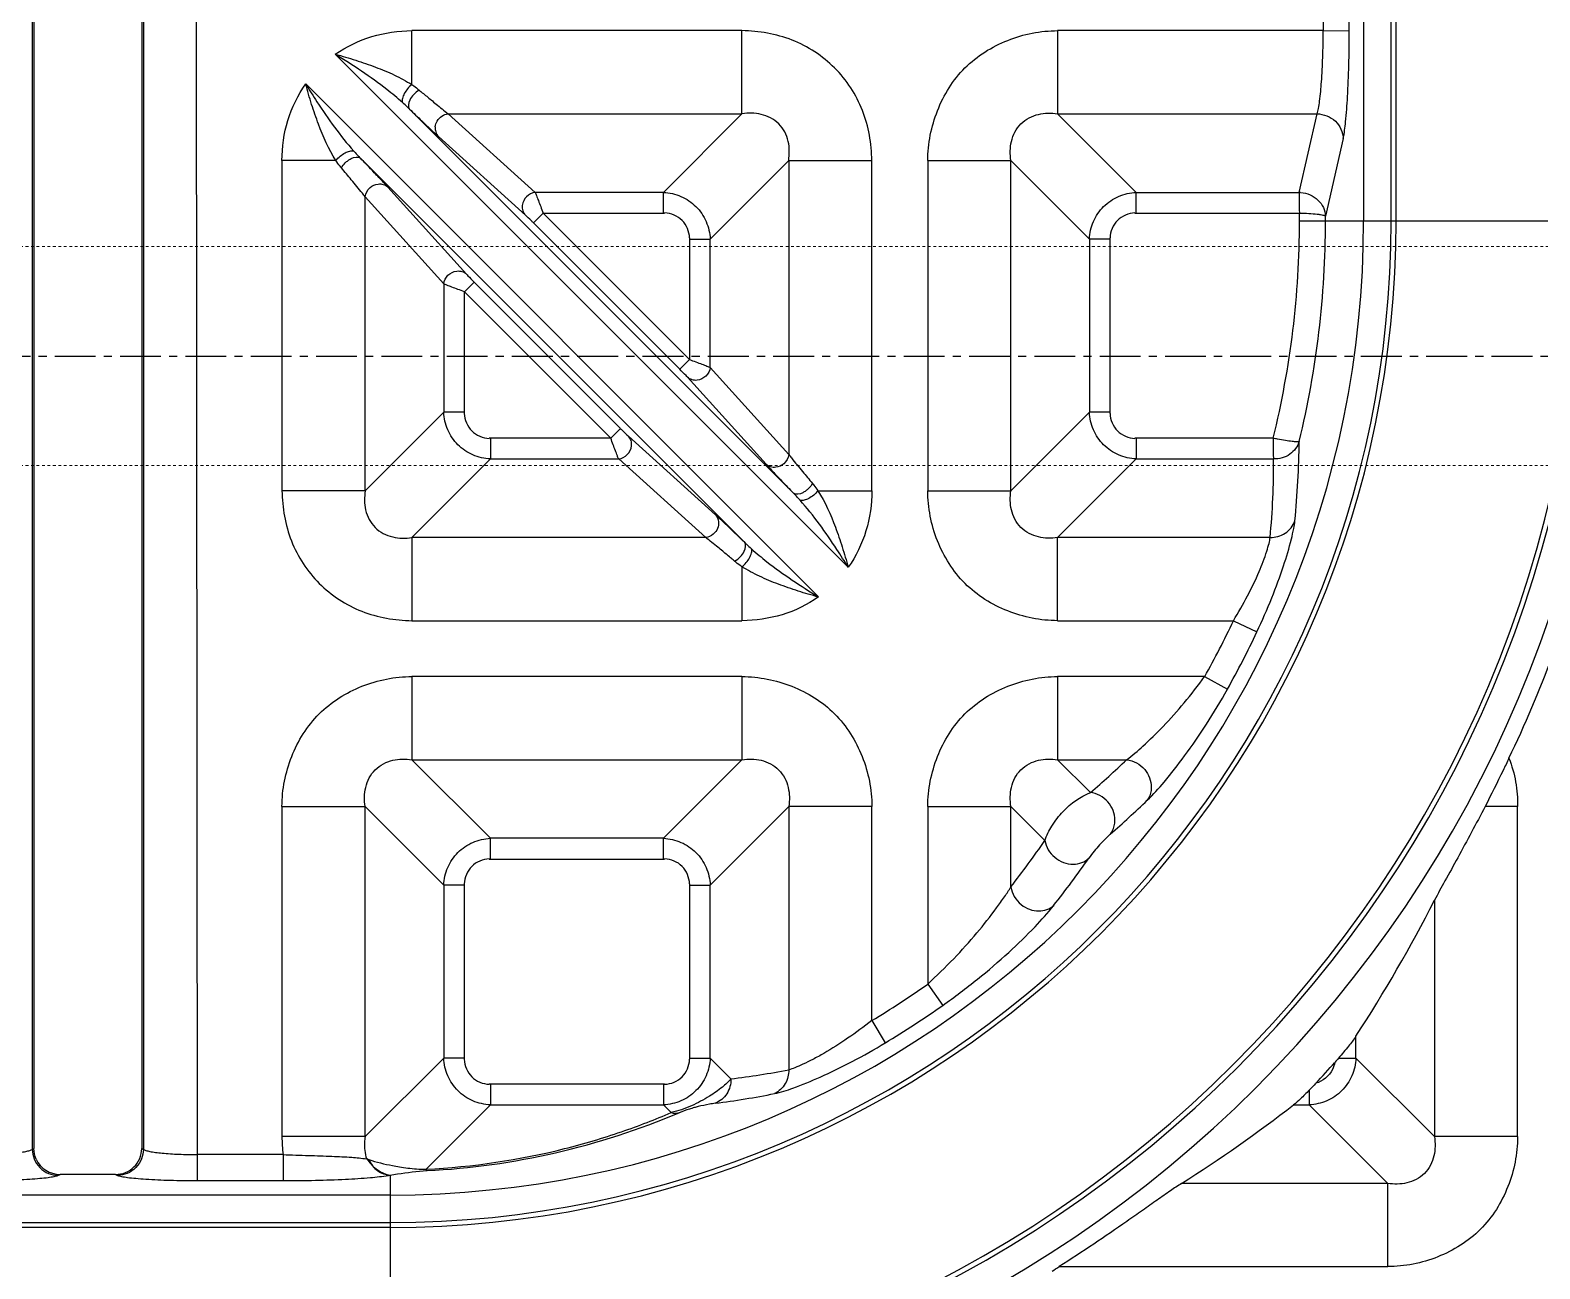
# Model space of a CAD drawing. Header units: millimetres. Extents: x 2748 to 3320, y 1427 to 1884.
# Drawn here: x 2986.8 to 3042, y 1620.5 to 1665.7 of the extents above; entities that cross this region are included whole.
import ezdxf

# ---------------------------------------------------------------- set-up
doc = ezdxf.new("R2010")
doc.units = ezdxf.units.MM
doc.linetypes.add('CENTER', pattern=[0.6, 0.375, -0.075, 0.075, -0.075])
doc.linetypes.add('HIDDEN', pattern=[0.2, 0.1, -0.1])
doc.layers.add('21', color=7, linetype='Continuous')
doc.layers.add('cool', color=153, linetype='HIDDEN', lineweight=9)

msp = doc.modelspace()

# ---------------------------------------------------------------- linework, layer by layer
at = {"layer": '21', "color": 7, "linetype": 'Continuous'}
for p, q in [((3035.573, 1686.896), (3035.573, 1658.756)), ((3036.578, 1658.756), (3036.578, 1686.896)), ((3036.756, 1686.896), (3036.756, 1658.756)), ((3034.095, 1668.815), (3034.095, 1665.724)), ((3035.047, 1665.723), (3035.047, 1668.815)), ((2986.872, 1667.818), (2986.879, 1624.82)), ((2986.941, 1667.886), (2986.941, 1624.848)), ((2990.882, 1667.886), (2990.882, 1624.848)), ((2990.951, 1667.818), (2990.944, 1624.82)), ((2992.923, 1623.675), (2992.888, 1667.853)), ((3000.764, 1663.752), (3000.764, 1665.724)), ((3012.837, 1665.724), (3000.764, 1665.724)), ((3012.837, 1662.684), (3012.837, 1665.724)), ((3024.382, 1665.724), (3024.382, 1662.684)), ((3034.095, 1665.724), (3024.382, 1665.724)), ((3034.095, 1665.724), (3035.047, 1665.723)), ((3016.721, 1646.101), (2997.964, 1664.858)), ((2996.88, 1663.774), (3015.637, 1645.016)), ((3014.719, 1648.814), (3000.677, 1662.855)), ((3002.091, 1662.684), (3012.837, 1662.684)), ((3002.091, 1662.684), (3005.273, 1659.811)), ((3009.964, 1659.811), (3012.837, 1662.684)), ((3024.382, 1662.684), (3033.874, 1662.684)), ((3024.382, 1662.684), (3027.255, 1659.811)), ((3033.217, 1659.809), (3033.874, 1662.684)), ((3004.918, 1658.98), (3001.736, 1661.853)), ((3034.826, 1661.78), (3034.177, 1658.943)), ((2996.013, 1660.973), (2996.013, 1648.901)), ((2997.986, 1660.973), (2996.013, 1660.973)), ((2998.883, 1661.06), (3012.924, 1647.019)), ((3014.547, 1660.973), (3011.674, 1658.1)), ((3014.547, 1660.973), (3014.547, 1650.227)), ((3014.547, 1660.973), (3017.588, 1660.973)), ((3017.588, 1648.901), (3017.588, 1660.973)), ((3019.631, 1660.973), (3019.631, 1648.901)), ((3019.631, 1660.973), (3022.672, 1660.973)), ((3022.672, 1648.901), (3022.672, 1660.973)), ((3025.545, 1658.1), (3022.672, 1660.973)), ((2999.884, 1660.002), (3002.757, 1656.82)), ((3009.964, 1659.811), (3005.273, 1659.811)), ((3009.964, 1659.05), (3009.964, 1659.811)), ((3027.255, 1659.05), (3027.255, 1659.811)), ((3027.255, 1659.811), (3033.217, 1659.809)), ((2999.054, 1648.901), (2999.054, 1659.647)), ((3001.927, 1656.465), (2999.054, 1659.647)), ((3005.21, 1658.695), (3005.565, 1659.05)), ((3005.21, 1658.695), (3010.559, 1653.347)), ((3005.565, 1659.05), (3010.008, 1659.05)), ((3005.565, 1659.05), (3010.914, 1653.702)), ((3027.21, 1659.05), (3033.222, 1659.05)), ((3033.225, 1658.756), (3033.222, 1659.05)), ((3045.422, 1658.756), (3033.225, 1658.756)), ((3034.177, 1658.756), (3034.177, 1658.943)), ((3010.914, 1658.145), (3010.914, 1653.702)), ((3010.914, 1658.1), (3011.674, 1658.1)), ((3011.674, 1653.409), (3011.674, 1658.1)), ((3025.545, 1658.1), (3025.545, 1651.774)), ((3026.305, 1658.1), (3025.545, 1658.1)), ((3026.305, 1651.73), (3026.305, 1658.145)), ((3001.927, 1656.465), (3001.927, 1651.774)), ((3002.687, 1656.172), (3003.042, 1656.527)), ((3008.391, 1651.179), (3003.042, 1656.527)), ((3002.687, 1651.73), (3002.687, 1656.172)), ((3008.036, 1650.824), (3002.687, 1656.172)), ((3010.914, 1653.702), (3010.559, 1653.347)), ((3013.717, 1649.872), (3010.844, 1653.054)), ((3011.674, 1653.409), (3014.547, 1650.227)), ((2999.054, 1648.901), (3001.927, 1651.774)), ((3002.687, 1651.774), (3001.927, 1651.774)), ((3022.672, 1648.901), (3025.545, 1651.774)), ((3026.305, 1651.774), (3025.545, 1651.774)), ((3008.391, 1651.179), (3008.036, 1650.824)), ((3008.683, 1650.894), (3011.865, 1648.021)), ((3008.036, 1650.824), (3003.593, 1650.824)), ((3003.637, 1650.824), (3003.637, 1650.064)), ((3032.265, 1650.821), (3027.21, 1650.824)), ((3027.255, 1650.824), (3027.255, 1650.063)), ((3003.637, 1650.064), (3000.764, 1647.191)), ((3003.637, 1650.064), (3008.328, 1650.064)), ((3011.51, 1647.191), (3008.328, 1650.064)), ((3027.255, 1650.063), (3024.382, 1647.191)), ((3027.255, 1650.063), (3032.279, 1650.063)), ((2999.054, 1648.901), (2996.013, 1648.901)), ((3015.615, 1648.901), (3017.588, 1648.901)), ((3019.631, 1648.901), (3022.672, 1648.901)), ((3000.764, 1647.191), (3000.764, 1644.15)), ((3011.51, 1647.191), (3000.764, 1647.191)), ((3032.154, 1647.191), (3024.382, 1647.191)), ((3024.382, 1644.15), (3024.382, 1647.191)), ((3012.837, 1646.123), (3012.837, 1644.15)), ((3000.764, 1644.15), (3012.837, 1644.15)), ((3024.382, 1644.15), (3030.812, 1644.15)), ((3030.812, 1644.15), (3031.672, 1643.742)), ((3000.764, 1642.107), (3000.764, 1639.066)), ((3012.837, 1642.107), (3000.764, 1642.107)), ((3012.837, 1642.107), (3012.837, 1639.066)), ((3029.759, 1642.107), (3024.382, 1642.107)), ((3024.382, 1642.107), (3024.382, 1639.066)), ((3029.759, 1642.107), (3030.59, 1641.643)), ((3000.764, 1639.066), (3012.837, 1639.066)), ((3000.764, 1639.066), (3003.637, 1636.193)), ((3009.964, 1636.193), (3012.837, 1639.066)), ((3024.382, 1639.066), (3026.905, 1639.066)), ((3024.382, 1639.066), (3025.583, 1637.865)), ((2996.013, 1637.356), (2996.013, 1625.284)), ((2996.013, 1637.356), (2999.054, 1637.356)), ((2999.054, 1625.284), (2999.054, 1637.356)), ((3001.927, 1634.483), (2999.054, 1637.356)), ((3014.547, 1637.356), (3011.674, 1634.483)), ((3017.588, 1637.356), (3014.547, 1637.356)), ((3014.547, 1637.356), (3014.547, 1627.73)), ((3017.588, 1629.528), (3017.588, 1637.356)), ((3019.631, 1637.356), (3022.672, 1637.356)), ((3019.631, 1637.356), (3019.631, 1630.862)), ((3023.917, 1636.111), (3022.672, 1637.356)), ((3022.672, 1634.417), (3022.672, 1637.356)), ((3041.205, 1637.356), (3040.014, 1637.356)), ((3041.205, 1625.284), (3041.205, 1637.356)), ((3003.637, 1635.433), (3003.637, 1636.193)), ((3009.964, 1636.193), (3003.637, 1636.193)), ((3009.964, 1635.433), (3009.964, 1636.193)), ((3003.593, 1635.433), (3010.008, 1635.433)), ((3001.927, 1634.483), (3001.927, 1628.157)), ((3002.687, 1634.483), (3001.927, 1634.483)), ((3002.687, 1628.112), (3002.687, 1634.527)), ((3010.914, 1634.527), (3010.914, 1628.112)), ((3010.914, 1634.483), (3011.674, 1634.483)), ((3011.674, 1628.157), (3011.674, 1634.483)), ((3038.165, 1633.926), (3038.165, 1625.284)), ((3019.631, 1630.862), (3020.179, 1630.084)), ((3017.588, 1629.528), (3018.079, 1628.713)), ((3035.292, 1628.157), (3035.292, 1628.956)), ((2999.054, 1625.284), (3001.927, 1628.157)), ((3002.687, 1628.157), (3001.927, 1628.157)), ((3010.914, 1628.157), (3011.674, 1628.157)), ((3011.674, 1628.157), (3012.435, 1627.396)), ((3034.657, 1628.157), (3035.292, 1628.157)), ((3035.292, 1628.157), (3038.165, 1625.284)), ((3010.008, 1627.206), (3003.593, 1627.206)), ((3003.637, 1627.206), (3003.637, 1626.446)), ((3009.964, 1627.206), (3009.964, 1626.446)), ((3033.581, 1626.981), (3033.581, 1626.446)), ((3003.637, 1626.446), (3001.281, 1624.09)), ((3003.637, 1626.446), (3009.964, 1626.446)), ((3010.246, 1626.164), (3009.964, 1626.446)), ((3033.012, 1626.446), (3033.581, 1626.446)), ((3036.454, 1623.573), (3033.581, 1626.446)), ((2999.054, 1625.284), (2996.013, 1625.284)), ((3041.205, 1625.284), (3038.165, 1625.284)), ((2986.879, 1624.82), (2986.941, 1624.848)), ((2990.882, 1624.848), (2990.944, 1624.82)), ((2996.055, 1624.627), (2992.923, 1624.627)), ((2996.055, 1624.627), (2996.055, 1623.675)), ((2987.82, 1623.868), (2987.897, 1623.903)), ((2989.926, 1623.903), (2987.897, 1623.903)), ((2989.926, 1623.903), (2990.003, 1623.868)), ((2999.967, 1623.879), (2999.967, 1613.33)), ((2992.923, 1623.675), (2996.055, 1623.675)), ((3036.454, 1623.573), (3028.911, 1623.573)), ((3036.454, 1620.532), (3036.454, 1623.573)), ((2999.967, 1623.15), (2955.746, 1623.15)), ((2955.747, 1622.145), (2999.967, 1622.145)), ((2999.967, 1621.966), (2955.747, 1621.966)), ((3024.442, 1620.532), (3036.454, 1620.532))]:
    msp.add_line(p, q, dxfattribs=at)
at = {"layer": '21', "color": 1, "linetype": 'CENTER', "ltscale": 3.980655}
msp.add_line((2822.907, 1653.826), (3142.907, 1653.826), dxfattribs=at)
at = {"layer": '21', "color": 8, "linetype": 'HIDDEN'}
msp.add_arc((2988.912, 1672.826), 87.821, 218.45894, 155.70987, dxfattribs=at)
at = {"layer": '21', "color": 7, "linetype": 'Continuous'}
for centre, radius, start, end in [((2988.912, 1672.826), 85.811, 91.12889, 269.34896), ((2988.912, 1672.826), 85.811, 270.6696, 358.87114), ((3068.099, 1732.549), 96.968, 225.94934, 226.31759), ((3036.574, 1699.554), 51.334, 226.3283, 226.9002), ((2934.841, 1599.071), 89.13, 43.67307, 44.06704), ((2932.649, 1605.842), 85.471, 39.55411, 39.93315), ((2965.331, 1628.137), 47.004, 43.1184, 43.7118), ((2976.607, 1638.71), 31.547, 42.9856, 43.0994), ((2999.967, 1658.756), 44.794, 270, 0), ((2999.967, 1658.756), 43.789, 270, 0), ((2999.967, 1658.756), 43.61, 270, 0), ((2999.967, 1658.756), 36.79, 270, 0), ((2999.967, 1658.756), 36.611, 270, 0), ((2999.967, 1658.756), 35.606, 270, 0), ((2999.967, 1658.756), 33.259, 346.197, 360), ((2999.967, 1658.756), 34.211, 346.3931, 0), ((2997.721, 1651.178), 35.499, 354.5357, 359.2405), ((3036.994, 1671.164), 31.547, 222.9856, 223.0994), ((3048.27, 1681.737), 47.004, 223.1184, 223.7118), ((3078.761, 1710.803), 89.13, 223.67307, 224.06704), ((3080.952, 1704.032), 85.471, 219.55411, 219.93315), ((2977.71, 1611.039), 50.343, 46.3259, 46.9385), ((2945.502, 1577.326), 96.968, 45.94934, 46.31759), ((2999.967, 1658.756), 45.389, 334.3656, 344.649), ((2999.967, 1658.756), 34.129, 330.8017, 334.6608), ((2999.967, 1658.756), 35.081, 330.8017, 334.6609), ((2999.146, 1668.285), 40.303, 310.9931, 313.5323), ((2999.306, 1667.165), 40.975, 311.2224, 313.7885), ((2991.315, 1658.774), 39.705, 322.1607, 325.1946), ((2991.66, 1659.218), 41.36, 321.9645, 324.9573), ((2988.882, 1659.101), 55.34, 326.9946, 332.9405), ((2999.967, 1658.756), 34.129, 301.0856, 305.182), ((2999.967, 1658.756), 35.081, 301.0855, 305.182), ((3008.315, 1660.335), 33.195, 277.1294, 280.8215), ((2999.967, 1658.756), 46.259, 317.0466, 318.3269), ((3007.397, 1660.477), 34.266, 277.4854, 281.1583), ((2999.952, 1651.103), 27.096, 272.8894, 293.0011), ((3001.163, 1625.282), 5.15, 179.9774, 187.2985), ((2999.967, 1658.756), 45.389, 302.2327, 302.6325)]:
    msp.add_arc(centre, radius, start, end, dxfattribs=at)
for centre, major_axis, ratio, start_param, end_param in [((2999.967, 1671.683), (0, 56.556), 0.973528, -2.588042, -2.497865), ((2987.91, 1624.861), (0.888, 0.396), 0.981863, 3.141593, 4.285729)]:
    msp.add_ellipse(centre, major_axis=major_axis, ratio=ratio, start_param=start_param, end_param=end_param, dxfattribs=at)
for points, knots in [([(2997.964, 1664.858), (2998.369, 1665.141), (2999.276, 1665.582), (3000.27, 1665.717), (3000.764, 1665.724)], [0, 0, 0, 0, 0.499853, 1, 1, 1, 1]), ([(3017.588, 1660.973), (3017.576, 1661.594), (3017.366, 1662.85), (3016.317, 1664.454), (3014.713, 1665.501), (3013.457, 1665.714), (3012.837, 1665.724)], [0, 0, 0, 0, 0.250133, 0.500024, 0.749898, 1, 1, 1, 1]), ([(3019.631, 1660.973), (3019.631, 1661.593), (3019.825, 1662.532), (3020.381, 1663.648), (3020.966, 1664.387), (3021.707, 1664.969), (3022.819, 1665.535), (3023.762, 1665.724), (3024.382, 1665.724)], [0, 0, 0, 0, 0.249205, 0.37458, 0.499711, 0.62513, 0.750417, 1, 1, 1, 1]), ([(3033.874, 1662.684), (3033.894, 1662.748), (3033.927, 1662.902), (3033.986, 1663.292), (3034.042, 1663.913), (3034.085, 1664.773), (3034.095, 1665.397), (3034.095, 1665.724)], [0, 0, 0, 0, 0.066348, 0.154359, 0.38742, 0.678397, 1, 1, 1, 1]), ([(3034.826, 1661.78), (3034.87, 1661.98), (3034.931, 1662.49), (3034.995, 1663.382), (3035.037, 1664.495), (3035.047, 1665.3), (3035.047, 1665.723)], [0, 0, 0, 0, 0.155116, 0.388819, 0.678996, 1, 1, 1, 1]), ([(2997.964, 1664.858), (2998.215, 1664.797), (2998.708, 1664.648), (2999.429, 1664.398), (3000.123, 1664.114), (3000.556, 1663.878), (3000.764, 1663.752)], [0, 0, 0, 0, 0.256974, 0.510562, 0.758197, 1, 1, 1, 1]), ([(3000.418, 1663.097), (3000.235, 1663.261), (2999.458, 1663.904), (2998.612, 1664.457), (2997.964, 1664.858)], [0, 0, 0, 0, 0.243598, 1, 1, 1, 1]), ([(2996.013, 1660.973), (2996.013, 1661.468), (2996.156, 1662.462), (2996.594, 1663.37), (2996.88, 1663.774)], [0, 0, 0, 0, 0.500141, 1, 1, 1, 1]), ([(2997.986, 1660.973), (2997.721, 1661.388), (2997.417, 1662.079), (2997.093, 1663.031), (2996.946, 1663.523), (2996.88, 1663.774)], [0, 0, 0, 0, 0.48943, 0.742832, 1, 1, 1, 1]), ([(2996.88, 1663.774), (2997.015, 1663.555), (2997.552, 1662.703), (2998.14, 1661.879), (2998.641, 1661.32)], [0, 0, 0, 0, 0.255115, 1, 1, 1, 1]), ([(3000.764, 1663.752), (3000.651, 1663.664), (3000.514, 1663.498), (3000.412, 1663.265), (3000.4, 1663.144), (3000.418, 1663.097)], [0, 0, 0, 0, 0.559062, 0.804091, 1, 1, 1, 1]), ([(3001.032, 1663.55), (3000.953, 1663.505), (3000.819, 1663.391), (3000.658, 1663.177), (3000.603, 1662.936), (3000.677, 1662.855)], [0, 0, 0, 0, 0.326171, 0.608674, 1, 1, 1, 1]), ([(3000.764, 1663.752), (3000.788, 1663.735), (3000.879, 1663.671), (3000.969, 1663.604), (3001.032, 1663.55)], [0, 0, 0, 0, 0.255234, 1, 1, 1, 1]), ([(3001.032, 1663.55), (3001.07, 1663.519), (3001.215, 1663.398), (3001.36, 1663.278), (3001.468, 1663.189)], [0, 0, 0, 0, 0.259629, 1, 1, 1, 1]), ([(3000.677, 1662.855), (3000.657, 1662.876), (3000.572, 1662.958), (3000.484, 1663.038), (3000.418, 1663.097)], [0, 0, 0, 0, 0.245894, 1, 1, 1, 1]), ([(3001.468, 1663.189), (3001.527, 1663.139), (3001.734, 1662.97), (3001.941, 1662.8), (3002.091, 1662.684)], [0, 0, 0, 0, 0.288624, 1, 1, 1, 1]), ([(3001.621, 1662.209), (3001.63, 1662.281), (3001.683, 1662.435), (3001.795, 1662.553), (3001.865, 1662.599)], [0, 0, 0, 0, 0.467132, 1, 1, 1, 1]), ([(3014.547, 1660.973), (3014.575, 1661.205), (3014.587, 1661.693), (3014.236, 1662.372), (3013.557, 1662.716), (3013.068, 1662.717), (3012.837, 1662.684)], [0, 0, 0, 0, 0.245134, 0.499509, 0.755178, 1, 1, 1, 1]), ([(3022.672, 1660.973), (3022.639, 1661.204), (3022.64, 1661.571), (3022.805, 1662.026), (3023.028, 1662.329), (3023.331, 1662.551), (3023.786, 1662.716), (3024.151, 1662.717), (3024.382, 1662.684)], [0, 0, 0, 0, 0.243663, 0.370982, 0.500267, 0.629969, 0.756744, 1, 1, 1, 1]), ([(3033.874, 1662.684), (3033.992, 1662.681), (3034.235, 1662.625), (3034.648, 1662.378), (3034.82, 1662.012), (3034.826, 1661.781)], [0, 0, 0, 0, 0.249769, 0.512921, 1, 1, 1, 1]), ([(3001.499, 1662.071), (3001.521, 1662.051), (3001.599, 1661.978), (3001.678, 1661.905), (3001.736, 1661.853)], [0, 0, 0, 0, 0.275816, 1, 1, 1, 1]), ([(3001.621, 1662.209), (3001.614, 1662.146), (3001.624, 1662.015), (3001.69, 1661.9), (3001.736, 1661.853)], [0, 0, 0, 0, 0.490876, 1, 1, 1, 1]), ([(2997.986, 1660.973), (2998.077, 1661.089), (2998.244, 1661.227), (2998.479, 1661.326), (2998.595, 1661.337), (2998.641, 1661.32)], [0, 0, 0, 0, 0.574092, 0.80951, 1, 1, 1, 1]), ([(2998.188, 1660.705), (2998.17, 1660.726), (2998.1, 1660.813), (2998.034, 1660.904), (2997.986, 1660.973)], [0, 0, 0, 0, 0.2442, 1, 1, 1, 1]), ([(2998.188, 1660.705), (2998.225, 1660.772), (2998.301, 1660.87), (2998.429, 1660.978), (2998.592, 1661.086), (2998.799, 1661.137), (2998.883, 1661.06)], [0, 0, 0, 0, 0.275392, 0.435568, 0.59372, 1, 1, 1, 1]), ([(2998.641, 1661.32), (2998.7, 1661.253), (2998.78, 1661.166), (2998.862, 1661.081), (2998.883, 1661.06)], [0, 0, 0, 0, 0.754184, 1, 1, 1, 1]), ([(2999.054, 1659.647), (2999.02, 1659.69), (2998.854, 1659.9), (2998.685, 1660.106), (2998.549, 1660.27)], [0, 0, 0, 0, 0.204668, 1, 1, 1, 1]), ([(2999.054, 1659.647), (2999.069, 1659.773), (2999.194, 1660.001), (2999.422, 1660.104), (2999.529, 1660.116)], [0, 0, 0, 0, 0.542612, 1, 1, 1, 1]), ([(2999.529, 1660.116), (2999.591, 1660.123), (2999.722, 1660.114), (2999.838, 1660.047), (2999.884, 1660.002)], [0, 0, 0, 0, 0.490876, 1, 1, 1, 1]), ([(2999.884, 1660.002), (2999.87, 1660.018), (2999.803, 1660.091), (2999.737, 1660.163), (2999.685, 1660.219)], [0, 0, 0, 0, 0.224462, 1, 1, 1, 1]), ([(3005.273, 1659.811), (3005.157, 1659.797), (3004.929, 1659.681), (3004.817, 1659.453), (3004.803, 1659.336)], [0, 0, 0, 0, 0.498207, 1, 1, 1, 1]), ([(3005.273, 1659.811), (3005.292, 1659.772), (3005.33, 1659.671), (3005.397, 1659.498), (3005.477, 1659.284), (3005.534, 1659.13), (3005.565, 1659.05)], [0, 0, 0, 0, 0.159278, 0.39582, 0.685285, 1, 1, 1, 1]), ([(3009.964, 1659.811), (3010.183, 1659.801), (3010.624, 1659.7), (3011.184, 1659.321), (3011.563, 1658.76), (3011.665, 1658.32), (3011.674, 1658.1)], [0, 0, 0, 0, 0.249494, 0.500013, 0.750522, 1, 1, 1, 1]), ([(3025.545, 1658.1), (3025.554, 1658.32), (3025.655, 1658.761), (3026.035, 1659.321), (3026.595, 1659.7), (3027.035, 1659.801), (3027.255, 1659.811)], [0, 0, 0, 0, 0.249494, 0.500013, 0.750522, 1, 1, 1, 1]), ([(3033.217, 1659.809), (3033.214, 1659.711), (3033.218, 1659.458), (3033.22, 1659.205), (3033.222, 1659.05)], [0, 0, 0, 0, 0.387315, 1, 1, 1, 1]), ([(3033.268, 1659.808), (3033.386, 1659.8), (3033.619, 1659.743), (3033.915, 1659.549), (3034.118, 1659.271), (3034.173, 1659.051), (3034.177, 1658.943)], [0, 0, 0, 0, 0.260233, 0.515852, 0.762467, 1, 1, 1, 1]), ([(3004.803, 1659.336), (3004.796, 1659.271), (3004.806, 1659.139), (3004.874, 1659.025), (3004.918, 1658.98)], [0, 0, 0, 0, 0.510286, 1, 1, 1, 1]), ([(3005.21, 1658.695), (3005.182, 1658.723), (3005.086, 1658.819), (3004.989, 1658.916), (3004.918, 1658.98)], [0, 0, 0, 0, 0.290562, 1, 1, 1, 1]), ([(3010.921, 1658.145), (3010.911, 1658.376), (3010.72, 1658.856), (3010.24, 1659.047), (3010.009, 1659.058)], [0, 0, 0, 0, 0.500015, 1, 1, 1, 1]), ([(3027.21, 1659.058), (3026.978, 1659.047), (3026.499, 1658.856), (3026.308, 1658.377), (3026.297, 1658.145)], [0, 0, 0, 0, 0.500011, 1, 1, 1, 1]), ([(3033.222, 1659.051), (3033.338, 1659.05), (3033.556, 1659.044), (3033.813, 1659.026), (3033.984, 1659.003), (3034.076, 1658.986), (3034.137, 1658.968), (3034.17, 1658.953), (3034.177, 1658.943)], [0, 0, 0, 0, 0.361513, 0.673895, 0.797761, 0.894722, 0.962141, 1, 1, 1, 1]), ([(3001.927, 1656.465), (3001.941, 1656.581), (3002.056, 1656.808), (3002.285, 1656.921), (3002.402, 1656.934)], [0, 0, 0, 0, 0.498224, 1, 1, 1, 1]), ([(3002.402, 1656.934), (3002.467, 1656.942), (3002.598, 1656.931), (3002.713, 1656.864), (3002.757, 1656.82)], [0, 0, 0, 0, 0.51024, 1, 1, 1, 1]), ([(3002.687, 1656.172), (3002.608, 1656.204), (3002.454, 1656.261), (3002.24, 1656.34), (3002.067, 1656.408), (3001.966, 1656.446), (3001.927, 1656.465)], [0, 0, 0, 0, 0.314591, 0.604046, 0.840779, 1, 1, 1, 1]), ([(3002.757, 1656.82), (3002.774, 1656.801), (3002.868, 1656.703), (3002.964, 1656.606), (3003.042, 1656.527)], [0, 0, 0, 0, 0.183782, 1, 1, 1, 1]), ([(3010.914, 1653.702), (3010.993, 1653.67), (3011.147, 1653.614), (3011.361, 1653.534), (3011.534, 1653.467), (3011.635, 1653.428), (3011.674, 1653.409)], [0, 0, 0, 0, 0.314591, 0.604046, 0.840779, 1, 1, 1, 1]), ([(3010.844, 1653.054), (3010.827, 1653.073), (3010.733, 1653.171), (3010.637, 1653.268), (3010.559, 1653.347)], [0, 0, 0, 0, 0.183782, 1, 1, 1, 1]), ([(3011.199, 1652.94), (3011.134, 1652.932), (3011.003, 1652.943), (3010.889, 1653.011), (3010.844, 1653.054)], [0, 0, 0, 0, 0.51024, 1, 1, 1, 1]), ([(3011.674, 1653.409), (3011.66, 1653.293), (3011.545, 1653.066), (3011.316, 1652.953), (3011.199, 1652.94)], [0, 0, 0, 0, 0.498224, 1, 1, 1, 1]), ([(3003.637, 1650.064), (3003.418, 1650.073), (3002.977, 1650.174), (3002.417, 1650.554), (3002.038, 1651.114), (3001.936, 1651.554), (3001.927, 1651.774)], [0, 0, 0, 0, 0.249494, 0.500013, 0.750522, 1, 1, 1, 1]), ([(3002.68, 1651.729), (3002.69, 1651.498), (3002.881, 1651.018), (3003.361, 1650.827), (3003.592, 1650.816)], [0, 0, 0, 0, 0.500015, 1, 1, 1, 1]), ([(3027.255, 1650.064), (3027.035, 1650.073), (3026.595, 1650.174), (3026.034, 1650.554), (3025.655, 1651.114), (3025.554, 1651.554), (3025.545, 1651.774)], [0, 0, 0, 0, 0.249492, 0.50001, 0.75052, 1, 1, 1, 1]), ([(3026.297, 1651.729), (3026.308, 1651.498), (3026.499, 1651.018), (3026.978, 1650.827), (3027.21, 1650.816)], [0, 0, 0, 0, 0.500016, 1, 1, 1, 1]), ([(3008.391, 1651.179), (3008.419, 1651.151), (3008.516, 1651.055), (3008.612, 1650.959), (3008.683, 1650.894)], [0, 0, 0, 0, 0.290562, 1, 1, 1, 1]), ([(3008.798, 1650.539), (3008.805, 1650.603), (3008.795, 1650.735), (3008.727, 1650.849), (3008.683, 1650.894)], [0, 0, 0, 0, 0.510286, 1, 1, 1, 1]), ([(3008.328, 1650.064), (3008.309, 1650.102), (3008.271, 1650.203), (3008.204, 1650.377), (3008.124, 1650.591), (3008.067, 1650.744), (3008.036, 1650.824)], [0, 0, 0, 0, 0.159278, 0.39582, 0.685285, 1, 1, 1, 1]), ([(3008.328, 1650.064), (3008.445, 1650.077), (3008.672, 1650.193), (3008.784, 1650.422), (3008.798, 1650.539)], [0, 0, 0, 0, 0.498207, 1, 1, 1, 1]), ([(3032.265, 1650.821), (3032.263, 1650.666), (3032.261, 1650.452), (3032.265, 1650.199), (3032.273, 1650.102), (3032.279, 1650.063)], [0, 0, 0, 0, 0.613768, 0.846846, 1, 1, 1, 1]), ([(3033.217, 1650.708), (3033.164, 1650.521), (3032.902, 1650.17), (3032.486, 1650.058), (3032.279, 1650.063)], [0, 0, 0, 0, 0.484811, 1, 1, 1, 1]), ([(3033.217, 1650.708), (3033.209, 1650.7), (3033.18, 1650.692), (3033.096, 1650.687), (3032.937, 1650.701), (3032.702, 1650.737), (3032.523, 1650.771), (3032.426, 1650.79)], [0, 0, 0, 0, 0.039349, 0.105617, 0.320546, 0.629758, 1, 1, 1, 1]), ([(3013.717, 1649.872), (3013.732, 1649.856), (3013.798, 1649.783), (3013.864, 1649.711), (3013.917, 1649.655)], [0, 0, 0, 0, 0.224462, 1, 1, 1, 1]), ([(3014.072, 1649.758), (3014.01, 1649.751), (3013.879, 1649.76), (3013.763, 1649.827), (3013.717, 1649.872)], [0, 0, 0, 0, 0.490876, 1, 1, 1, 1]), ([(3014.547, 1650.227), (3014.532, 1650.101), (3014.407, 1649.874), (3014.179, 1649.77), (3014.072, 1649.758)], [0, 0, 0, 0, 0.542612, 1, 1, 1, 1]), ([(3014.547, 1650.227), (3014.581, 1650.184), (3014.747, 1649.975), (3014.917, 1649.768), (3015.052, 1649.604)], [0, 0, 0, 0, 0.204668, 1, 1, 1, 1]), ([(3032.154, 1647.191), (3032.195, 1647.669), (3032.27, 1648.625), (3032.285, 1649.585), (3032.279, 1650.063)], [0, 0, 0, 0, 0.500522, 1, 1, 1, 1]), ([(2996.013, 1648.901), (2996.025, 1648.28), (2996.235, 1647.024), (2997.284, 1645.421), (2998.888, 1644.373), (3000.144, 1644.16), (3000.764, 1644.15)], [0, 0, 0, 0, 0.250133, 0.500024, 0.749898, 1, 1, 1, 1]), ([(2999.054, 1648.901), (2999.026, 1648.669), (2999.014, 1648.182), (2999.365, 1647.502), (3000.044, 1647.158), (3000.533, 1647.157), (3000.764, 1647.191)], [0, 0, 0, 0, 0.245134, 0.499509, 0.755178, 1, 1, 1, 1]), ([(3015.413, 1649.169), (3015.376, 1649.102), (3015.3, 1649.005), (3015.172, 1648.896), (3015.009, 1648.788), (3014.802, 1648.737), (3014.719, 1648.814)], [0, 0, 0, 0, 0.275392, 0.435568, 0.59372, 1, 1, 1, 1]), ([(3014.96, 1648.555), (3014.901, 1648.621), (3014.821, 1648.708), (3014.739, 1648.793), (3014.719, 1648.814)], [0, 0, 0, 0, 0.754184, 1, 1, 1, 1]), ([(3015.615, 1648.901), (3015.525, 1648.785), (3015.357, 1648.647), (3015.123, 1648.548), (3015.006, 1648.537), (3014.96, 1648.555)], [0, 0, 0, 0, 0.574092, 0.80951, 1, 1, 1, 1]), ([(3015.413, 1649.169), (3015.431, 1649.148), (3015.501, 1649.061), (3015.567, 1648.97), (3015.615, 1648.901)], [0, 0, 0, 0, 0.2442, 1, 1, 1, 1]), ([(3015.615, 1648.901), (3015.88, 1648.486), (3016.184, 1647.795), (3016.508, 1646.844), (3016.655, 1646.351), (3016.721, 1646.101)], [0, 0, 0, 0, 0.48943, 0.742832, 1, 1, 1, 1]), ([(3017.588, 1648.901), (3017.588, 1648.407), (3017.445, 1647.412), (3017.007, 1646.504), (3016.721, 1646.101)], [0, 0, 0, 0, 0.500141, 1, 1, 1, 1]), ([(3024.382, 1644.15), (3023.762, 1644.15), (3022.823, 1644.344), (3021.707, 1644.9), (3020.968, 1645.485), (3020.386, 1646.227), (3019.82, 1647.338), (3019.631, 1648.281), (3019.631, 1648.901)], [0, 0, 0, 0, 0.249205, 0.37458, 0.499711, 0.62513, 0.750418, 1, 1, 1, 1]), ([(3024.382, 1647.191), (3024.151, 1647.158), (3023.784, 1647.159), (3023.329, 1647.324), (3023.027, 1647.547), (3022.804, 1647.85), (3022.64, 1648.305), (3022.638, 1648.67), (3022.672, 1648.901)], [0, 0, 0, 0, 0.243664, 0.370983, 0.500266, 0.629965, 0.756742, 1, 1, 1, 1]), ([(3016.721, 1646.101), (3016.586, 1646.319), (3016.049, 1647.171), (3015.461, 1647.995), (3014.96, 1648.555)], [0, 0, 0, 0, 0.255115, 1, 1, 1, 1]), ([(3011.865, 1648.021), (3011.93, 1647.955), (3012.007, 1647.779), (3011.958, 1647.509), (3011.791, 1647.285), (3011.609, 1647.202), (3011.51, 1647.191)], [0, 0, 0, 0, 0.253974, 0.485288, 0.725233, 1, 1, 1, 1]), ([(3012.083, 1647.821), (3012.063, 1647.839), (3011.991, 1647.906), (3011.919, 1647.973), (3011.865, 1648.021)], [0, 0, 0, 0, 0.2745, 1, 1, 1, 1]), ([(3031.672, 1643.742), (3031.865, 1644.15), (3032.214, 1644.945), (3032.632, 1646.08), (3032.887, 1646.931), (3033.013, 1647.483), (3033.05, 1647.704), (3033.059, 1647.798)], [0, 0, 0, 0, 0.314738, 0.605542, 0.843704, 0.934067, 1, 1, 1, 1]), ([(3032.154, 1647.191), (3032.344, 1647.189), (3032.736, 1647.296), (3032.995, 1647.618), (3033.059, 1647.798)], [0, 0, 0, 0, 0.498192, 1, 1, 1, 1]), ([(3012.133, 1646.686), (3012.074, 1646.735), (3011.867, 1646.904), (3011.66, 1647.074), (3011.51, 1647.191)], [0, 0, 0, 0, 0.288624, 1, 1, 1, 1]), ([(3012.569, 1646.324), (3012.648, 1646.369), (3012.782, 1646.483), (3012.943, 1646.697), (3012.998, 1646.939), (3012.924, 1647.019)], [0, 0, 0, 0, 0.326171, 0.608674, 1, 1, 1, 1]), ([(3012.924, 1647.019), (3012.945, 1646.999), (3013.03, 1646.917), (3013.117, 1646.837), (3013.183, 1646.777)], [0, 0, 0, 0, 0.245894, 1, 1, 1, 1]), ([(3030.812, 1644.15), (3030.995, 1644.448), (3031.328, 1645.037), (3031.738, 1645.885), (3031.986, 1646.531), (3032.109, 1646.95), (3032.145, 1647.119), (3032.154, 1647.191)], [0, 0, 0, 0, 0.314931, 0.607018, 0.845644, 0.935044, 1, 1, 1, 1]), ([(3012.569, 1646.324), (3012.531, 1646.355), (3012.386, 1646.476), (3012.241, 1646.597), (3012.133, 1646.686)], [0, 0, 0, 0, 0.259629, 1, 1, 1, 1]), ([(3012.837, 1646.123), (3012.95, 1646.211), (3013.087, 1646.376), (3013.189, 1646.61), (3013.201, 1646.73), (3013.183, 1646.777)], [0, 0, 0, 0, 0.559062, 0.804091, 1, 1, 1, 1]), ([(3013.183, 1646.777), (3013.366, 1646.614), (3014.143, 1645.971), (3014.989, 1645.418), (3015.637, 1645.017)], [0, 0, 0, 0, 0.243598, 1, 1, 1, 1]), ([(3012.837, 1646.123), (3012.813, 1646.139), (3012.722, 1646.203), (3012.632, 1646.27), (3012.569, 1646.324)], [0, 0, 0, 0, 0.255234, 1, 1, 1, 1]), ([(3015.637, 1645.016), (3015.386, 1645.078), (3014.893, 1645.226), (3014.172, 1645.476), (3013.478, 1645.76), (3013.045, 1645.996), (3012.837, 1646.123)], [0, 0, 0, 0, 0.256974, 0.510562, 0.758197, 1, 1, 1, 1]), ([(3015.637, 1645.016), (3015.232, 1644.734), (3014.325, 1644.293), (3013.331, 1644.158), (3012.837, 1644.15)], [0, 0, 0, 0, 0.499853, 1, 1, 1, 1]), ([(2996.013, 1637.356), (2996.013, 1637.975), (2996.208, 1638.914), (2996.763, 1640.03), (2997.349, 1640.77), (2998.09, 1641.351), (2999.202, 1641.918), (3000.144, 1642.107), (3000.764, 1642.107)], [0, 0, 0, 0, 0.249205, 0.37458, 0.499711, 0.62513, 0.750417, 1, 1, 1, 1]), ([(3012.837, 1642.107), (3013.456, 1642.107), (3014.395, 1641.912), (3015.511, 1641.357), (3016.251, 1640.772), (3016.832, 1640.03), (3017.398, 1638.918), (3017.588, 1637.976), (3017.588, 1637.356)], [0, 0, 0, 0, 0.249205, 0.37458, 0.499711, 0.62513, 0.750417, 1, 1, 1, 1]), ([(3019.631, 1637.356), (3019.631, 1637.975), (3019.825, 1638.914), (3020.381, 1640.03), (3020.966, 1640.77), (3021.707, 1641.351), (3022.819, 1641.918), (3023.762, 1642.107), (3024.382, 1642.107)], [0, 0, 0, 0, 0.249205, 0.37458, 0.49971, 0.62513, 0.750417, 1, 1, 1, 1]), ([(3026.905, 1639.066), (3027.114, 1639.22), (3027.57, 1639.613), (3028.275, 1640.304), (3029.032, 1641.152), (3029.52, 1641.778), (3029.759, 1642.107)], [0, 0, 0, 0, 0.186113, 0.430967, 0.708234, 1, 1, 1, 1]), ([(3027.661, 1637.585), (3027.879, 1637.794), (3028.35, 1638.325), (3029.074, 1639.25), (3029.85, 1640.381), (3030.347, 1641.209), (3030.59, 1641.643)], [0, 0, 0, 0, 0.18047, 0.423391, 0.702705, 1, 1, 1, 1]), ([(2999.054, 1637.356), (2999.021, 1637.587), (2999.022, 1637.953), (2999.188, 1638.409), (2999.411, 1638.711), (2999.713, 1638.934), (3000.168, 1639.098), (3000.534, 1639.1), (3000.764, 1639.066)], [0, 0, 0, 0, 0.243663, 0.370981, 0.500265, 0.629965, 0.756742, 1, 1, 1, 1]), ([(3012.837, 1639.066), (3013.068, 1639.099), (3013.434, 1639.098), (3013.89, 1638.933), (3014.192, 1638.709), (3014.415, 1638.407), (3014.579, 1637.952), (3014.58, 1637.586), (3014.547, 1637.356)], [0, 0, 0, 0, 0.243664, 0.370982, 0.500265, 0.629964, 0.756744, 1, 1, 1, 1]), ([(3022.672, 1637.356), (3022.639, 1637.587), (3022.64, 1637.953), (3022.805, 1638.409), (3023.028, 1638.711), (3023.331, 1638.934), (3023.786, 1639.098), (3024.151, 1639.1), (3024.382, 1639.066)], [0, 0, 0, 0, 0.243663, 0.370981, 0.500264, 0.629963, 0.756741, 1, 1, 1, 1]), ([(3026.905, 1639.066), (3027.154, 1639.038), (3027.62, 1638.78), (3027.808, 1638.292), (3027.808, 1638.063)], [0, 0, 0, 0, 0.522384, 1, 1, 1, 1]), ([(3040.888, 1639.12), (3040.816, 1638.971), (3040.531, 1638.38), (3040.239, 1637.792), (3040.014, 1637.355)], [0, 0, 0, 0, 0.251853, 1, 1, 1, 1]), ([(3040.888, 1639.12), (3040.996, 1638.84), (3041.165, 1638.259), (3041.207, 1637.656), (3041.205, 1637.356)], [0, 0, 0, 0, 0.499959, 1, 1, 1, 1]), ([(3023.917, 1636.11), (3023.977, 1636.296), (3024.166, 1636.68), (3024.678, 1637.33), (3025.206, 1637.722), (3025.583, 1637.865)], [0, 0, 0, 0, 0.236199, 0.511688, 1, 1, 1, 1]), ([(3026.477, 1636.853), (3026.477, 1637.093), (3026.282, 1637.582), (3025.821, 1637.836), (3025.583, 1637.865)], [0, 0, 0, 0, 0.500342, 1, 1, 1, 1]), ([(3027.808, 1638.063), (3027.808, 1638.02), (3027.796, 1637.852), (3027.733, 1637.688), (3027.661, 1637.585)], [0, 0, 0, 0, 0.253866, 1, 1, 1, 1]), ([(3040.014, 1637.356), (3039.689, 1636.727), (3039.199, 1635.82), (3038.574, 1634.681), (3038.287, 1634.165), (3038.165, 1633.926)], [0, 0, 0, 0, 0.544995, 0.793403, 1, 1, 1, 1]), ([(3026.308, 1636.346), (3026.335, 1636.38), (3026.434, 1636.532), (3026.477, 1636.717), (3026.477, 1636.853)], [0, 0, 0, 0, 0.243635, 1, 1, 1, 1]), ([(3001.927, 1634.483), (3001.936, 1634.702), (3002.038, 1635.143), (3002.417, 1635.703), (3002.977, 1636.083), (3003.418, 1636.184), (3003.637, 1636.193)], [0, 0, 0, 0, 0.249494, 0.500013, 0.750522, 1, 1, 1, 1]), ([(3009.964, 1636.193), (3010.183, 1636.184), (3010.624, 1636.083), (3011.184, 1635.703), (3011.563, 1635.143), (3011.665, 1634.702), (3011.674, 1634.483)], [0, 0, 0, 0, 0.249494, 0.500013, 0.750522, 1, 1, 1, 1]), ([(3023.917, 1636.111), (3023.952, 1635.877), (3024.225, 1635.43), (3024.71, 1635.246), (3024.951, 1635.246)], [0, 0, 0, 0, 0.494942, 1, 1, 1, 1]), ([(3026.308, 1636.346), (3026.17, 1636.223), (3025.897, 1635.941), (3025.643, 1635.64), (3025.523, 1635.469)], [0, 0, 0, 0, 0.469655, 1, 1, 1, 1]), ([(3003.593, 1635.44), (3003.361, 1635.43), (3002.882, 1635.239), (3002.69, 1634.759), (3002.68, 1634.528)], [0, 0, 0, 0, 0.500015, 1, 1, 1, 1]), ([(3010.921, 1634.527), (3010.911, 1634.759), (3010.72, 1635.238), (3010.24, 1635.43), (3010.009, 1635.44)], [0, 0, 0, 0, 0.500015, 1, 1, 1, 1]), ([(3024.951, 1635.246), (3025.058, 1635.246), (3025.269, 1635.282), (3025.451, 1635.398), (3025.523, 1635.469)], [0, 0, 0, 0, 0.512853, 1, 1, 1, 1]), ([(3019.631, 1630.862), (3019.951, 1631.168), (3020.578, 1631.767), (3021.418, 1632.698), (3022.021, 1633.47), (3022.43, 1634.034), (3022.601, 1634.294), (3022.672, 1634.417)], [0, 0, 0, 0, 0.28318, 0.554347, 0.801564, 0.909054, 1, 1, 1, 1]), ([(3022.671, 1634.417), (3022.705, 1634.169), (3022.98, 1633.715), (3023.466, 1633.536), (3023.694, 1633.536)], [0, 0, 0, 0, 0.522357, 1, 1, 1, 1]), ([(3020.179, 1630.084), (3020.612, 1630.389), (3021.437, 1631.011), (3022.563, 1631.975), (3023.492, 1632.876), (3024.025, 1633.463), (3024.237, 1633.734)], [0, 0, 0, 0, 0.290485, 0.566132, 0.811774, 1, 1, 1, 1]), ([(3023.694, 1633.536), (3023.794, 1633.536), (3023.991, 1633.568), (3024.165, 1633.67), (3024.237, 1633.734)], [0, 0, 0, 0, 0.506606, 1, 1, 1, 1]), ([(3017.588, 1629.528), (3017.298, 1629.304), (3016.727, 1628.882), (3015.998, 1628.419), (3015.446, 1628.115), (3015.092, 1627.939), (3014.799, 1627.811), (3014.623, 1627.747), (3014.547, 1627.73)], [0, 0, 0, 0, 0.309692, 0.600083, 0.729372, 0.842292, 0.934034, 1, 1, 1, 1]), ([(3035.292, 1628.956), (3035.21, 1628.83), (3034.999, 1628.562), (3034.782, 1628.3), (3034.657, 1628.157)], [0, 0, 0, 0, 0.442331, 1, 1, 1, 1]), ([(3014.028, 1626.859), (3014.258, 1626.907), (3014.823, 1627.092), (3015.772, 1627.482), (3016.901, 1628.033), (3017.681, 1628.474), (3018.079, 1628.713)], [0, 0, 0, 0, 0.157361, 0.39811, 0.688481, 1, 1, 1, 1]), ([(3003.637, 1626.446), (3003.418, 1626.455), (3002.977, 1626.557), (3002.417, 1626.936), (3002.038, 1627.496), (3001.936, 1627.937), (3001.927, 1628.157)], [0, 0, 0, 0, 0.249494, 0.500013, 0.750522, 1, 1, 1, 1]), ([(3002.68, 1628.112), (3002.69, 1627.88), (3002.881, 1627.401), (3003.361, 1627.209), (3003.592, 1627.199)], [0, 0, 0, 0, 0.500015, 1, 1, 1, 1]), ([(3011.674, 1628.157), (3011.665, 1627.937), (3011.563, 1627.496), (3011.184, 1626.936), (3010.624, 1626.557), (3010.183, 1626.455), (3009.964, 1626.446)], [0, 0, 0, 0, 0.249494, 0.500013, 0.750522, 1, 1, 1, 1]), ([(3010.008, 1627.199), (3010.24, 1627.209), (3010.719, 1627.401), (3010.911, 1627.88), (3010.921, 1628.112)], [0, 0, 0, 0, 0.500015, 1, 1, 1, 1]), ([(3014.547, 1627.73), (3014.551, 1627.555), (3014.464, 1627.194), (3014.189, 1626.935), (3014.028, 1626.859)], [0, 0, 0, 0, 0.495235, 1, 1, 1, 1]), ([(3035.292, 1628.157), (3035.282, 1627.937), (3035.181, 1627.496), (3034.802, 1626.936), (3034.241, 1626.557), (3033.801, 1626.455), (3033.581, 1626.446)], [0, 0, 0, 0, 0.249494, 0.500013, 0.750522, 1, 1, 1, 1]), ([(3034.519, 1628), (3034.506, 1627.911), (3034.386, 1627.574), (3034.08, 1627.299), (3033.824, 1627.235)], [0, 0, 0, 0, 0.254344, 1, 1, 1, 1]), ([(3012.435, 1627.396), (3012.339, 1627.287), (3012.089, 1627.058), (3011.606, 1626.724), (3010.986, 1626.392), (3010.502, 1626.218), (3010.246, 1626.164)], [0, 0, 0, 0, 0.171326, 0.397838, 0.691782, 1, 1, 1, 1]), ([(3012.435, 1627.396), (3012.437, 1627.208), (3012.335, 1626.827), (3012.03, 1626.571), (3011.861, 1626.503)], [0, 0, 0, 0, 0.507977, 1, 1, 1, 1]), ([(3033.581, 1626.981), (3033.478, 1626.875), (3033.292, 1626.692), (3033.1, 1626.515), (3033.012, 1626.446)], [0, 0, 0, 0, 0.569205, 1, 1, 1, 1]), ([(3001.281, 1624.09), (3002.987, 1624.181), (3005.413, 1624.535), (3008.066, 1625.323), (3009.354, 1625.795), (3009.956, 1626.038), (3010.246, 1626.164)], [0, 0, 0, 0, 0.5547, 0.789365, 0.897266, 1, 1, 1, 1]), ([(3010.246, 1626.164), (3010.272, 1626.157), (3010.368, 1626.139), (3010.47, 1626.143), (3010.54, 1626.161)], [0, 0, 0, 0, 0.26644, 1, 1, 1, 1]), ([(3011.861, 1626.503), (3011.791, 1626.493), (3011.58, 1626.459), (3011.325, 1626.404), (3011.08, 1626.343), (3010.848, 1626.271), (3010.662, 1626.211), (3010.54, 1626.161)], [0, 0, 0, 0, 0.156468, 0.466972, 0.571844, 0.711123, 1, 1, 1, 1]), ([(2999.054, 1625.284), (2999.044, 1625.217), (2999.017, 1624.948), (2999.042, 1624.67), (2999.103, 1624.474)], [0, 0, 0, 0, 0.246134, 1, 1, 1, 1]), ([(3041.205, 1625.284), (3041.205, 1624.664), (3041.011, 1623.725), (3040.455, 1622.609), (3039.87, 1621.87), (3039.129, 1621.288), (3038.017, 1620.722), (3037.075, 1620.532), (3036.454, 1620.532)], [0, 0, 0, 0, 0.249205, 0.37458, 0.499711, 0.62513, 0.750417, 1, 1, 1, 1]), ([(3038.165, 1625.284), (3038.198, 1625.052), (3038.196, 1624.686), (3038.031, 1624.23), (3037.808, 1623.928), (3037.506, 1623.706), (3037.05, 1623.541), (3036.685, 1623.54), (3036.454, 1623.573)], [0, 0, 0, 0, 0.243663, 0.370981, 0.500265, 0.629966, 0.756742, 1, 1, 1, 1]), ([(2984.9, 1624.627), (2985.129, 1624.627), (2985.561, 1624.636), (2986.075, 1624.667), (2986.425, 1624.707), (2986.624, 1624.739), (2986.771, 1624.773), (2986.852, 1624.802), (2986.879, 1624.82)], [0, 0, 0, 0, 0.344627, 0.648, 0.772275, 0.873845, 0.950345, 1, 1, 1, 1]), ([(2986.879, 1624.82), (2986.881, 1624.702), (2986.93, 1624.454), (2987.14, 1624.134), (2987.457, 1623.92), (2987.703, 1623.87), (2987.82, 1623.868)], [0, 0, 0, 0, 0.241173, 0.501967, 0.761525, 1, 1, 1, 1]), ([(2989.926, 1623.903), (2990.05, 1623.903), (2990.3, 1623.951), (2990.618, 1624.159), (2990.832, 1624.474), (2990.882, 1624.724), (2990.882, 1624.848)], [0, 0, 0, 0, 0.250062, 0.500057, 0.750004, 1, 1, 1, 1]), ([(2990.944, 1624.82), (2990.942, 1624.702), (2990.893, 1624.454), (2990.683, 1624.134), (2990.366, 1623.92), (2990.12, 1623.87), (2990.003, 1623.868)], [0, 0, 0, 0, 0.241173, 0.501967, 0.761525, 1, 1, 1, 1]), ([(2990.944, 1624.82), (2990.971, 1624.802), (2991.052, 1624.773), (2991.199, 1624.739), (2991.398, 1624.707), (2991.748, 1624.667), (2992.262, 1624.636), (2992.694, 1624.627), (2992.923, 1624.627)], [0, 0, 0, 0, 0.049652, 0.126151, 0.227719, 0.351991, 0.65536, 1, 1, 1, 1]), ([(2996.055, 1624.627), (2996.365, 1624.619), (2996.96, 1624.595), (2997.797, 1624.572), (2998.504, 1624.537), (2998.925, 1624.5), (2999.104, 1624.471)], [0, 0, 0, 0, 0.304641, 0.585271, 0.821695, 1, 1, 1, 1]), ([(2999.122, 1624.483), (2999.206, 1624.335), (2999.439, 1624.085), (2999.744, 1623.925), (2999.904, 1623.891)], [0, 0, 0, 0, 0.509424, 1, 1, 1, 1]), ([(2999.191, 1624.445), (2999.471, 1624.35), (2999.848, 1624.261), (3000.325, 1624.179), (3000.62, 1624.135), (3000.942, 1624.097), (3001.166, 1624.096), (3001.281, 1624.09)], [0, 0, 0, 0, 0.416745, 0.543853, 0.684247, 0.837583, 1, 1, 1, 1]), ([(2999.192, 1624.442), (2999.26, 1624.286), (2999.472, 1624.007), (2999.805, 1623.885), (2999.967, 1623.879)], [0, 0, 0, 0, 0.513954, 1, 1, 1, 1]), ([(2984.9, 1623.675), (2985.236, 1623.676), (2985.867, 1623.685), (2986.619, 1623.718), (2987.136, 1623.757), (2987.433, 1623.787), (2987.654, 1623.822), (2987.775, 1623.85), (2987.82, 1623.868)], [0, 0, 0, 0, 0.343874, 0.64524, 0.770608, 0.873695, 0.950562, 1, 1, 1, 1]), ([(2990.003, 1623.868), (2990.048, 1623.85), (2990.169, 1623.822), (2990.39, 1623.787), (2990.687, 1623.757), (2991.204, 1623.717), (2991.956, 1623.685), (2992.587, 1623.676), (2992.923, 1623.675)], [0, 0, 0, 0, 0.049369, 0.12622, 0.229289, 0.35465, 0.656082, 1, 1, 1, 1]), ([(2996.055, 1623.675), (2996.451, 1623.675), (2997.212, 1623.684), (2998.276, 1623.72), (2999.163, 1623.777), (2999.684, 1623.831), (2999.901, 1623.868)], [0, 0, 0, 0, 0.308374, 0.592232, 0.829185, 1, 1, 1, 1]), ([(2999.901, 1623.868), (2999.907, 1623.869), (2999.929, 1623.872), (2999.952, 1623.875), (2999.967, 1623.879)], [0, 0, 0, 0, 0.297266, 1, 1, 1, 1]), ([(2999.967, 1623.879), (3000.056, 1623.892), (3000.504, 1623.96), (3000.955, 1624.022), (3001.318, 1624.041)], [0, 0, 0, 0, 0.198989, 1, 1, 1, 1]), ([(3001.281, 1624.09), (3001.284, 1624.083), (3001.293, 1624.066), (3001.305, 1624.047), (3001.318, 1624.041)], [0, 0, 0, 0, 0.326231, 1, 1, 1, 1]), ([(3028.911, 1623.573), (3028.776, 1623.487), (3028.481, 1623.284), (3028.008, 1622.954), (3027.476, 1622.581), (3026.704, 1622.04), (3025.695, 1621.346), (3024.865, 1620.803), (3024.442, 1620.532)], [0, 0, 0, 0, 0.089051, 0.198368, 0.320257, 0.44975, 0.721369, 1, 1, 1, 1])]:
    msp.add_open_spline(points, degree=3, knots=knots, dxfattribs=at)
for points in [[(3001.865, 1662.599), (3001.932, 1662.644), (3002.011, 1662.674), (3002.091, 1662.684)], [(3033.268, 1659.808), (3033.251, 1659.81), (3033.234, 1659.81), (3033.217, 1659.809)], [(3032.426, 1650.79), (3032.372, 1650.799), (3032.318, 1650.809), (3032.265, 1650.821)], [(3034.656, 1628.156), (3034.614, 1628.107), (3034.571, 1628.058), (3034.528, 1628.009)], [(3033.817, 1627.228), (3033.74, 1627.146), (3033.662, 1627.064), (3033.583, 1626.983)], [(2987.023, 1624.464), (2986.969, 1624.584), (2986.941, 1624.717), (2986.941, 1624.848)], [(2999.103, 1624.474), (2999.133, 1624.465), (2999.162, 1624.456), (2999.191, 1624.445)]]:
    msp.add_open_spline(points, degree=3, dxfattribs=at)
at = {"layer": 'cool', "ltscale": 0.932966}
for p, q in [((2837.237, 1657.826), (3128.577, 1657.826)), ((2837.237, 1649.826), (3128.577, 1649.826))]:
    msp.add_line(p, q, dxfattribs=at)

doc.saveas('drawing.dxf')
